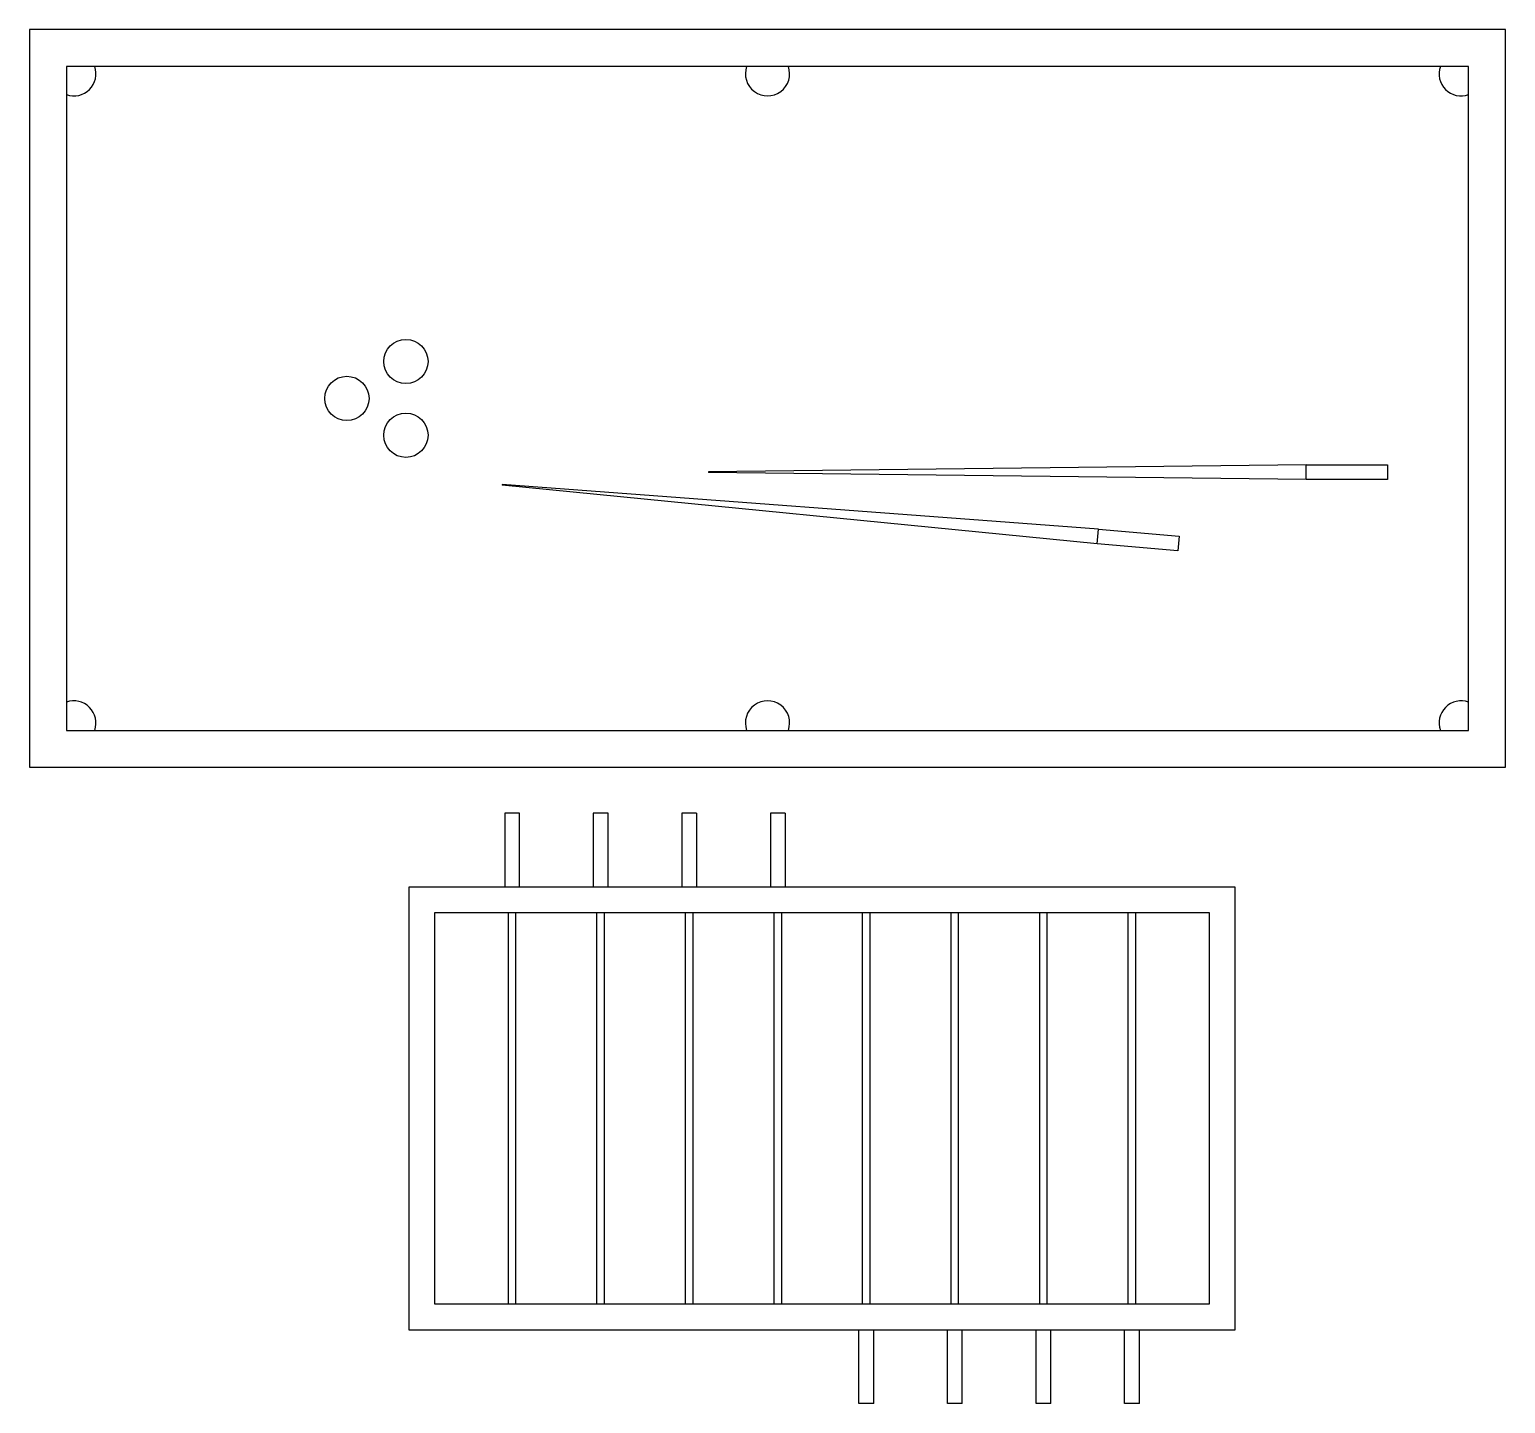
# Model space of a CAD drawing. Extents: x 70.6 to 72.6, y 185.14 to 187.
import ezdxf

# ---------------------------------------------------------------- set-up
doc = ezdxf.new("R2010")
doc.units = 0
doc.layers.get('0').update_dxf_attribs({"linetype": 'CONTINUOUS'})

msp = doc.modelspace()

# ---------------------------------------------------------------- linework, layer by layer
for p, q in [((70.5977, 187.0041), (70.5977, 186.0041)), ((72.5977, 187.0041), (70.5977, 187.0041)), ((70.5977, 187.0041), (70.5977, 187.0041)), ((72.5977, 186.0041), (72.5977, 187.0041)), ((70.6477, 186.9541), (70.6477, 186.0541)), ((72.5477, 186.9541), (70.6477, 186.9541)), ((72.5477, 186.0541), (72.5477, 186.9541)), ((72.3277, 186.4141), (71.5177, 186.4047)), ((71.5177, 186.4047), (71.5177, 186.4035)), ((72.3277, 186.3941), (71.5177, 186.4035)), ((72.3277, 186.4141), (72.4377, 186.4141)), ((72.3277, 186.3941), (72.3277, 186.4141)), ((72.4377, 186.4141), (72.4377, 186.3941)), ((71.2382, 186.3876), (71.2381, 186.3865)), ((72.0442, 186.307), (71.2381, 186.3865)), ((72.046, 186.3269), (71.2382, 186.3876)), ((72.4377, 186.3941), (72.3277, 186.3941)), ((72.0442, 186.307), (72.046, 186.3269)), ((72.046, 186.3269), (72.1555, 186.3174)), ((72.1538, 186.2975), (72.0442, 186.307)), ((72.1555, 186.3174), (72.1538, 186.2975)), ((70.6477, 186.0541), (72.5477, 186.0541)), ((70.5977, 186.0041), (72.5977, 186.0041)), ((71.2616, 185.9417), (71.2416, 185.9417)), ((71.2416, 185.9417), (71.2416, 185.8417)), ((71.2616, 185.8417), (71.2616, 185.9417)), ((71.3816, 185.9417), (71.3616, 185.9417)), ((71.3616, 185.9417), (71.3616, 185.8417)), ((71.3816, 185.8417), (71.3816, 185.9417)), ((71.5016, 185.9417), (71.4816, 185.9417)), ((71.4816, 185.9417), (71.4816, 185.8417)), ((71.5016, 185.9417), (71.5016, 185.8417)), ((71.6016, 185.9417), (71.6016, 185.8417)), ((71.6216, 185.9417), (71.6016, 185.9417)), ((71.6216, 185.9417), (71.6216, 185.8417)), ((71.1116, 185.8417), (71.1116, 185.8417)), ((72.2316, 185.8417), (71.1116, 185.8417)), ((71.1116, 185.8417), (71.1116, 185.2417)), ((72.2316, 185.2417), (72.2316, 185.8417)), ((72.1966, 185.8067), (71.1466, 185.8067)), ((71.1466, 185.8067), (71.1466, 185.2767)), ((71.2466, 185.2767), (71.2466, 185.8067)), ((71.2566, 185.2767), (71.2566, 185.8067)), ((71.3666, 185.2767), (71.3666, 185.8067)), ((71.3766, 185.2767), (71.3766, 185.8067)), ((71.4866, 185.2767), (71.4866, 185.8067)), ((71.4966, 185.8067), (71.4966, 185.2767)), ((71.6066, 185.2767), (71.6066, 185.8067)), ((71.6166, 185.8067), (71.6166, 185.2767)), ((71.7266, 185.2767), (71.7266, 185.8067)), ((71.7366, 185.2767), (71.7366, 185.8067)), ((71.8466, 185.2767), (71.8466, 185.8067)), ((71.8566, 185.2767), (71.8566, 185.8067)), ((71.9666, 185.2767), (71.9666, 185.8067)), ((71.9766, 185.2767), (71.9766, 185.8067)), ((72.0866, 185.2767), (72.0866, 185.8067)), ((72.0966, 185.2767), (72.0966, 185.8067)), ((72.1966, 185.2767), (72.1966, 185.8067)), ((71.1466, 185.2767), (72.1966, 185.2767)), ((71.1116, 185.2417), (72.2316, 185.2417)), ((71.7216, 185.1417), (71.7216, 185.2417)), ((71.7416, 185.1417), (71.7416, 185.2417)), ((71.8416, 185.1417), (71.8416, 185.2417)), ((71.8616, 185.1417), (71.8616, 185.2417)), ((71.9616, 185.1417), (71.9616, 185.2417)), ((71.9816, 185.1417), (71.9816, 185.2417)), ((72.0816, 185.1417), (72.0816, 185.2417)), ((72.1016, 185.1417), (72.1016, 185.2417)), ((71.7416, 185.1417), (71.7216, 185.1417)), ((71.8616, 185.1417), (71.8416, 185.1417)), ((71.9816, 185.1417), (71.9616, 185.1417)), ((72.1016, 185.1417), (72.0816, 185.1417))]:
    msp.add_line(p, q)
for centre in [(71.1077, 186.5541), (71.0277, 186.5041), (71.1077, 186.4541)]:
    msp.add_circle(centre, 0.03)
for centre, start, end in [((70.6577, 186.9441), 250.5288, 19.4712), ((71.5977, 186.9441), 160.5288, 19.4712), ((72.5377, 186.9441), 160.5288, 289.4712), ((70.6577, 186.0641), 340.5288, 109.4712), ((71.5977, 186.0641), 340.5288, 199.4712), ((72.5377, 186.0641), 70.5288, 199.4712)]:
    msp.add_arc(centre, 0.03, start, end)

doc.saveas('drawing.dxf')
